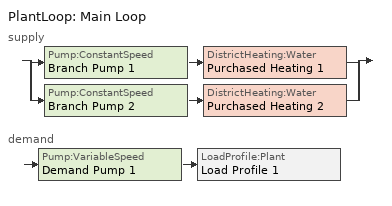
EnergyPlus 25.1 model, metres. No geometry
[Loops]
PlantLoop 'Main Loop'
 supply: split
  | Pump:ConstantSpeed 'Branch Pump 1' > DistrictHeating:Water 'Purchased Heating 1'
  | Pump:ConstantSpeed 'Branch Pump 2' > DistrictHeating:Water 'Purchased Heating 2'
 demand: Pump:VariableSpeed 'Demand Pump 1' > LoadProfile:Plant 'Load Profile 1'
[Building]
Branch Pumps With Common Pipe: North Axis {deg}=0; Terrain=Suburbs; Loads Convergence Tolerance Value {W}=0.04; Temperature Convergence Tolerance Value {deltaC}=0.04; Solar Distribution=FullInteriorAndExterior; Maximum Number of Warmup Days=25; Minimum Number of Warmup Days=6
[Site:Location]
CHICAGO_IL_USA_WMO_725300: Latitude {deg}=42; Longitude {deg}=-87.88; Time Zone {hr}=-6; Elevation {m}=190
[SizingPeriod:DesignDay] Day of Month=21; Humidity Condition Type=Wetbulb; Barometric Pressure {Pa}=99063; Rain Indicator=No; Snow Indicator=No; Daylight Saving Time Indicator=No; Solar Model Indicator=ASHRAEClearSky
Name | Month | Day Type | Maximum Dry-Bulb Temperature {C} | Daily Dry-Bulb Temperature Range {deltaC} | Wetbulb or DewPoint at Maximum Dry-Bulb {C} | Wind Speed {m/s} | Wind Direction {deg} | Sky Clearness
CHICAGO Ann Clg 1% Condns DB=>MWB | 7 | SummerDesignDay | 31.5 | 10.7 | 23 | 5.3 | 230 | 1
CHICAGO Ann Htg 99% Condns DB | 1 | WinterDesignDay | -17.3 | 0 | -17.3 | 4.9 | 270 | 0
[PlantLoop]
Main Loop: Fluid Type=WATER; Plant Equipment Operation Scheme=Main Loop Operation; Maximum Loop Temperature {C}=100; Minimum Loop Temperature {C}=3; Maximum Loop Flow Rate {m3/s}=0.003; Minimum Loop Flow Rate {m3/s}=0; Plant Loop Volume {m3}=autocalculate; Load Distribution Scheme=OPTIMAL; Common Pipe Simulation=TwoWayCommonPipe
[SetpointManager:Scheduled] Control Variable=Temperature
Name | Schedule | Setpoint Node or NodeList
Main Loop Setpoint Manager 1 | Main Loop Temp Sch 1 | Main Loop Setpoint Node List 1
Main Loop Setpoint Manager 2 | Main Loop Temp Sch 2 | Main Loop Setpoint Node List 2
[PlantEquipmentOperationSchemes]
Main Loop Operation: Control Scheme 1=Purchased Only; Control Scheme 1 Schedule=AlwaysOnSchedule
[PlantEquipmentOperation:HeatingLoad]
Purchased Only: Load Range 1 Lower Limit {W}=0; Load Range 1 Upper Limit {W}=10000000; Range 1 Equipment List=Heating Plant
[PlantEquipmentList]
Heating Plant: Purchased Heating 1, Purchased Heating 2
[Pump:ConstantSpeed] Design Pump Head {Pa}=300000; Motor Efficiency=0.87; Fraction of Motor Inefficiencies to Fluid Stream=0; Pump Control Type=INTERMITTENT
Name | Design Flow Rate {m3/s} | Design Power Consumption {W}
Branch Pump 1 | 0.002 | 1000
Branch Pump 2 | 0.003 | 1200
[DistrictHeating:Water] Nominal Capacity {W}=1000000
Purchased Heating 1; Purchased Heating 2
[Pump:VariableSpeed]
Demand Pump 1: Design Maximum Flow Rate {m3/s}=0.002; Design Pump Head {Pa}=300000; Design Power Consumption {W}=1250; Motor Efficiency=0.87; Fraction of Motor Inefficiencies to Fluid Stream=0; Coefficient 1 of the Part Load Performance Curve=0; Coefficient 2 of the Part Load Performance Curve=1; Coefficient 3 of the Part Load Performance Curve=0; Coefficient 4 of the Part Load Performance Curve=0; Design Minimum Flow Rate {m3/s}=0; Pump Control Type=INTERMITTENT
[LoadProfile:Plant]
Load Profile 1: Load Schedule=Load Profile 1 Load Schedule; Peak Flow Rate {m3/s}=0.003; Flow Rate Fraction Schedule=Load Profile 1 Flow Frac Schedule; Plant Loop Fluid Type=Water
[Schedule:Compact]
Main Loop Temp Sch 1: THROUGH: 12/31, FOR: AllDays, UNTIL: 24:00, 60
Main Loop Temp Sch 2: THROUGH: 12/31, FOR: AllDays, UNTIL: 24:00, 58
AlwaysOnSchedule; Load Profile 1 Flow Frac Schedule: THROUGH: 12/31, FOR: AllDays, UNTIL: 24:00, 1
Load Profile 1 Load Schedule: THROUGH: 12/31, FOR: AllDays, UNTIL: 4:00, 20000, UNTIL: 8:00, 30000, UNTIL: 9:00, 20000, UNTIL: 12:00, 26000, UNTIL: 24:00, 24000
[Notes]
_BranchPumpsWithCommonPipe.idf
Basic file description: This input file is a plant-only simulation using a load profile object on the demand side.
The supply side uses branch pumps and the plant loop contains a common pipe simulation
Highlights: Branch pumps with a common pipe
Simulation Location/Run:
Location: Chicago
Design Days: SummerDesignDay and WinterDesignDay
Run Period (Weather File): Annual
Run Control (should include this): No sizing, Run Design days, Don't run run period
Building: No building
Floor Area: N/A
Number of Stories: N/A
Zone Description Details: N/A
Internal gains description:  N/A
Interzone Surfaces: N/A
Internal Mass: N/A
Detached Shading: N/A
Natural Ventilation: N/A
Compact Schedules (preferred): N/A
Solar Distribution: N/A
HVAC: Plant only - with common pipe
Purchased Air: N/A
Zonal Equipment: N/A
Central Air Handling Equipment: N/A
System Equipment Autosize: N/A
Purchased Cooling: N/A
Purchased Heating: N/A
Pumps: Branch Pump
Boilers: None
Chillers: Constant COP
Towers: None
Results: Standard
Standard Reports: AllSummary Table
Timestep or Hourly Variables: Hourly
Time bins Report: No
HTML Report: Yes
Environmental Emissions: No
Utility Tariffs: No
CHICAGO_IL_USA Annual Cooling (DB=>MWB) 1%, MaxDB=31.5°C MWB=23°C
CHICAGO_IL_USA Annual Heating 99%, MaxDB=-17.3°C
